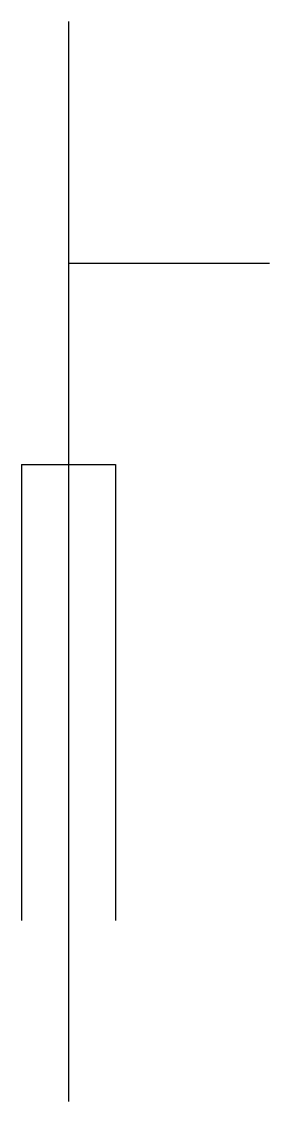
# Model space of a CAD drawing. Header units: millimetres. Extents: x 3073 to 3733, y 2002 to 2250.
# Drawn here: x 3072.9 to 3091.4, y 2066.3 to 2146.8 of the extents above.
import ezdxf

# ---------------------------------------------------------------- set-up
doc = ezdxf.new("R2010")
doc.units = ezdxf.units.MM
doc.layers.add('Layer1', color=56, linetype='Continuous')

msp = doc.modelspace()

# ---------------------------------------------------------------- linework, layer by layer
msp.add_line((3076.397, 2128.791, 30), (3091.397, 2128.791, 30))
at = {"layer": 'Layer1', "extrusion": (-1, 0, 0)}
for p, q in [((3076.397, 2146.791, 9), (3076.397, 2066.308, 9)), ((3072.897, 2113.791, 9), (3079.897, 2113.791, 9)), ((3072.897, 2113.791, 9), (3072.897, 2079.791, 9)), ((3079.897, 2113.791, 9), (3079.897, 2079.791, 9))]:
    msp.add_line(p, q, dxfattribs=at)

doc.saveas('drawing.dxf')
